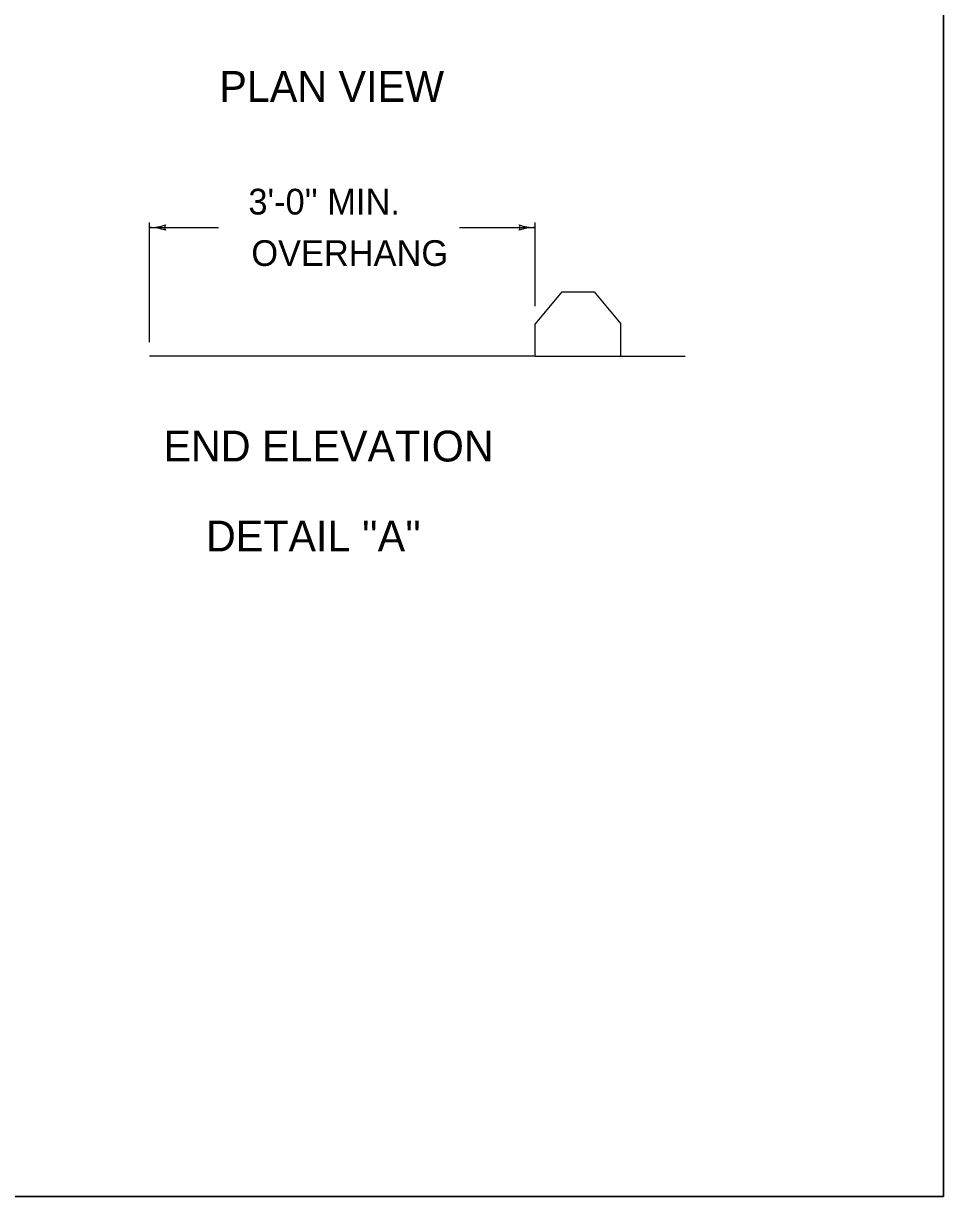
# Model space of a CAD drawing. Extents: x 1007 to 1035.5, y 1000.5 to 1021.5.
# Drawn here: x 1028.34 to 1035.5, y 1000.5 to 1009.63 of the extents above; entities that cross this region are included whole.
import ezdxf

# ---------------------------------------------------------------- set-up
doc = ezdxf.new("R2010")
doc.units = 0
for name, color, linetype in [('Level 1', 7, 'Continuous'), ('Level 10', 7, 'Continuous'), ('Level 11', 7, 'Continuous')]:
    doc.layers.add(name, color=color, linetype=linetype)

msp = doc.modelspace()

# ---------------------------------------------------------------- linework, layer by layer
at = {"layer": 'Level 1'}
for p, q in [((1029.3235, 1007.1455), (1029.3235, 1008.0765)), ((1032.3235, 1007.4273), (1032.3235, 1008.0765)), ((1029.3235, 1008.0383), (1029.8597, 1008.0383)), ((1031.734, 1008.0383), (1032.3235, 1008.0383)), ((1032.5318, 1007.5383), (1032.3235, 1007.2883)), ((1032.5318, 1007.5383), (1032.7818, 1007.5383)), ((1032.7818, 1007.5383), (1032.9902, 1007.2883)), ((1032.3235, 1007.0383), (1032.3235, 1007.2883)), ((1032.9902, 1007.0383), (1032.9902, 1007.2883)), ((1032.3235, 1007.0383), (1029.3235, 1007.0383)), ((1032.3235, 1007.0383), (1032.9902, 1007.0383)), ((1032.9902, 1007.0383), (1033.4902, 1007.0383))]:
    msp.add_line(p, q, dxfattribs=at)
for centre, radius, start, end in [((1029.3235, 1008.4289), 0.3906, 270, 288.66878), ((1029.472, 1008.0382), 0.0312, 138.7746, 220.89129), ((1032.175, 1008.0383), 0.0312, 318.7746, 40.89129), ((1032.3235, 1008.4289), 0.3906, 251.34716, 269.99389), ((1029.3235, 1008.4289), 0.3906, 269.98778, 270), ((1029.3235, 1007.6476), 0.3906, 71.34716, 89.99389), ((1032.3235, 1007.6476), 0.3906, 90, 108.66878), ((1032.3235, 1007.6476), 0.3906, 89.98778, 90)]:
    msp.add_arc(centre, radius, start, end, dxfattribs=at)
at = {"layer": 'Level 10'}
for p, q in [((1035.5, 1021.5), (1035.5, 1000.5)), ((1035.5, 1000.5), (1007, 1000.5))]:
    msp.add_line(p, q, dxfattribs=at)
at = {"layer": 'Level 11'}
msp.add_lwpolyline([(1007, 1000.5), (1035.5, 1000.5), (1035.5, 1021.5), (1007, 1021.5)], close=True, dxfattribs=at)

# ---------------------------------------------------------------- texts
at = {"layer": 'Level 1'}
for s, height, p in [('PLAN VIEW', 0.24, (1029.8673, 1009.016)), ("3'-0'' MIN.", 0.2, (1030.0933, 1008.1398)), ('OVERHANG', 0.2, (1030.1161, 1007.7398)), ('END ELEVATION', 0.24, (1029.4327, 1006.2183)), ("DETAIL ''A''", 0.24, (1029.7633, 1005.5183))]:
    msp.add_text(s, height=height, dxfattribs=at).set_placement(p)

doc.saveas('drawing.dxf')
